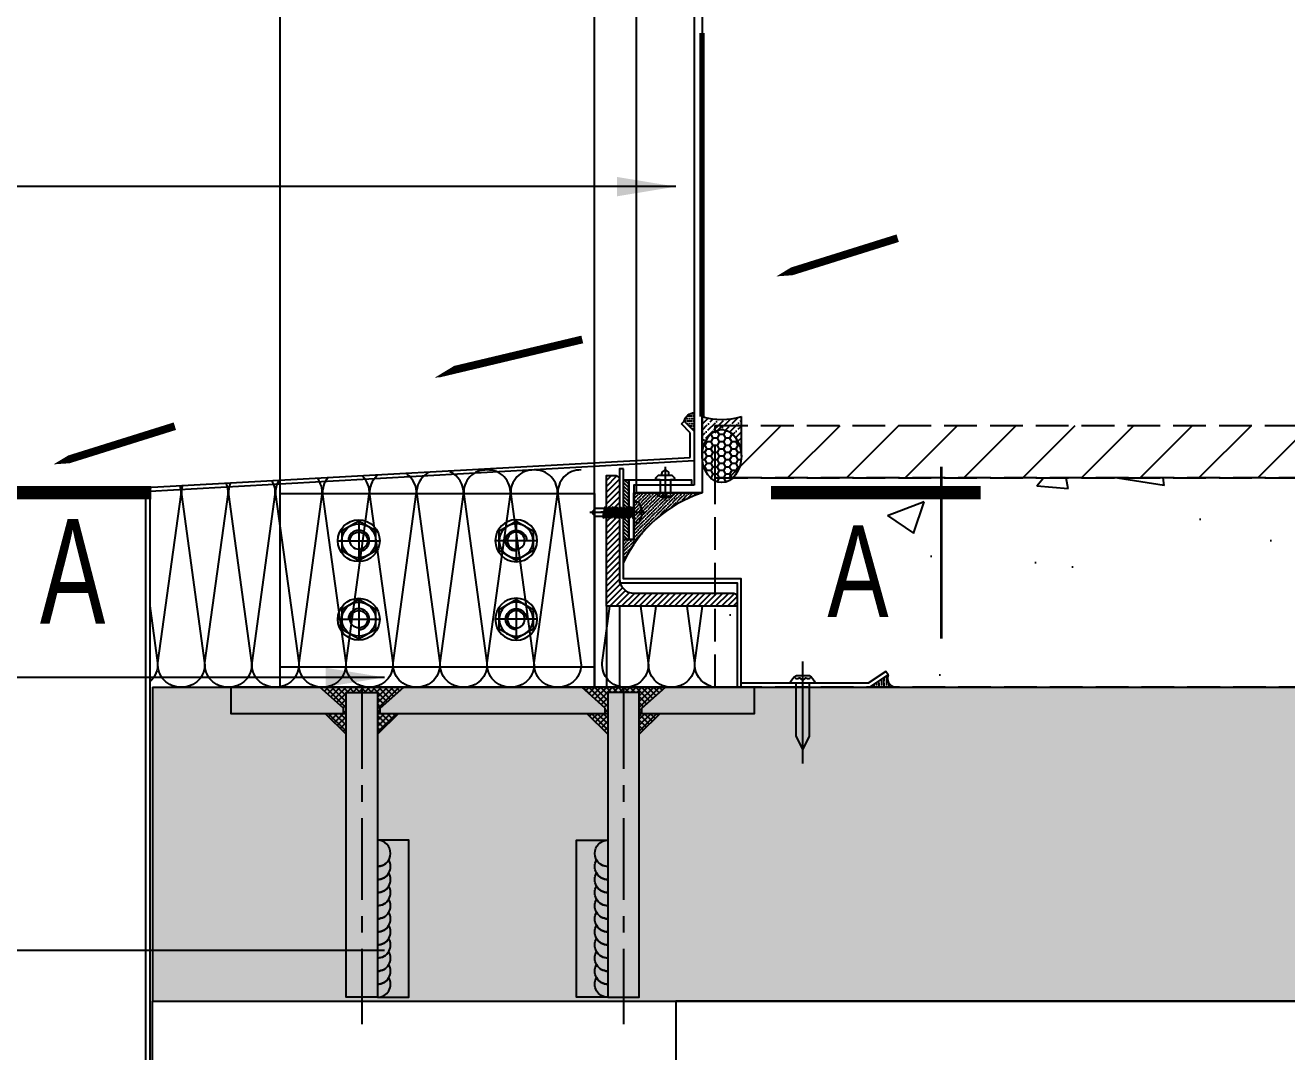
# Model space of a CAD drawing. Extents: x -8792 to 174344, y -43961 to 62816.
# Drawn here: x 126172.9 to 126654.8, y -6689.2 to -6296.9 of the extents above; entities that cross this region are included whole.
import ezdxf
from ezdxf.enums import TextEntityAlignment as Align
from ezdxf.xclip import XClip

# ---------------------------------------------------------------- set-up
doc = ezdxf.new("R2010")
doc.units = 0
doc.header["$LTSCALE"] = 50
doc.header["$XCLIPFRAME"] = 0
for name, pattern in [('( Hidden )', [0.375, 0.25, -0.125]), ('__DASH', [0.35, 0.25, -0.1]), ('CENTER', [2, 1.25, -0.25, 0.25, -0.25]), ('DASH', [0.35, 0.25, -0.1]), ('DASHED', [0.75, 0.5, -0.25]), ('DOT2', [0.125, 0, -0.125]), ('JIS_08_15', [17.25, 15, -0.75, 0.75, -0.75])]:
    doc.linetypes.add(name, pattern=pattern)
for name, color, linetype in [('#不锈钢', 25, 'Continuous'), ('#分隔线', 1, 'JIS_08_15'), ('#填充层', 8, 'Continuous'), ('#文字', 2, 'Continuous'), ('#标注', 1, 'Continuous'), ('#结构边线+内凹外凸边线', 5, 'Continuous'), ('#胶', 95, 'Continuous'), ('#配件', 11, 'Continuous'), ('#钢型材', 34, 'Continuous'), ('#钢材', 34, 'Continuous'), ('#铝型材', 3, 'Continuous'), ('#铝板', 2, 'Continuous'), ('#非幕墙范围构件', 8, 'DASH'), ('0-焊缝', 10, 'Continuous'), ('1 标注线 辅助线', 1, 'CENTER'), ('6 附件', 6, 'Continuous'), ('8 填充 焊缝', 8, 'Continuous'), ('A-BEAM-SECT-S', 10, 'Continuous'), ('A-FLOR-OTLN', 4, 'DOT2'), ('C-PLNT', 7, 'Continuous'), ('PUB_DIM', 3, 'Continuous'), ('STEEL', 34, 'Continuous'), ('吊顶', 7, 'Continuous'), ('螺钉', 233, 'Continuous')]:
    doc.layers.add(name, color=color, linetype=linetype)
doc.styles.add('#文字', font='jrs.shx', dxfattribs={"width": 0.7, "bigfont": 'jhz.shx'})
doc.styles.add('JHZX', font='jrs.shx', dxfattribs={"width": 0.6, "bigfont": 'jhz.shx'})
doc.dimstyles.new('JZBZ-15', dxfattribs={"dimscale": 15, "dimtxt": 3, "dimasz": 1.5, "dimexe": 1, "dimexo": 1, "dimgap": 0.5, "dimtad": 1, "dimdec": 0, "dimdsep": 46, "dimtxsty": 'JHZX', "dimblk1": 'ARCHTICK', "dimblk2": 'ARCHTICK', "dimsah": 1, "dimcen": 0, "dimclrd": 1, "dimclre": 1, "dimclrt": 2, "dimadec": 3, "dimazin": 2, "dimtfac": 1, "dimtdec": 0, "dimtix": 1, "dimtmove": 0, "dimatfit": 3, "dimfxl": 0, "dimtolj": 1, "dimlwd": -1, "dimlwe": -1, "dimarcsym": 0})

# ---------------------------------------------------------------- blocks, each defined once
blk = doc.blocks.new('A$Cbd8d7c8c')
at = {"layer": 'A-FLOR-OTLN', "color": 8}
blk.add_lwpolyline([(-22721.24937731028, -15689.86968211655), (-43719.41647269274, -33393.16188598087, 0.413755730742382), (-43991.60535459826, -36560.98194338084, 0.1896724665796431), (122158.1740942716, -126683.0426204044, 0.414786072981368), (124666.0152100509, -124719.4948140864), (133885.1673546026, -48361.88285301649, 0.379931253570586), (116453.2507597166, -23207.94787260017, 0.2364517045148016)], format="xyb", dxfattribs=at)
at = {"layer": '吊顶', "const_width": 3}
blk.add_lwpolyline([(36525.16269515478, -42886.23891143122, 0.056654023901928), (31389.80361110461, -41079.322920529), (30859.08537955373, -40957.77536884585, -0.1125361045485018), (21289.4537036519, -36343.71662567847, -0.0289167358602449), (3039.011338204145, -19971.01165417739, 0.4135317777718731), (-633.6185435920488, -19953.37917324936), (-31397.94016679469, -50352.84389940772, 0.4147813061863365), (-31416.3285705545, -54033.31448566628, 0.1704916733923174), (123964.2830003048, -129414.7104053417, 0.4125640170375961), (126841.1750901889, -127143.2247624403), (136317.5030562885, -48655.55449670245, 1.269194860891986), (87076.80076918215, -54393.31561949174)], format="xyb", dxfattribs=at)
blk = doc.blocks.new('A$C121c28fc')
at = {"layer": '#填充层'}
h = blk.add_hatch(dxfattribs=at)
h.set_pattern_fill('钢筋混凝土', color=256, scale=10, style=0)
h.set_pattern_definition([(45, (-90369.84049866162, 177752.9605936403), (-17.67766952966369, 17.67766952966369), []), (49.99999999999999, (-90369.84049866162, 177752.9605936403), (71.72601826007535, -6.275213498259511), [7.5, -82.5]), (355, (-90369.84049866162, 177752.9605936403), (-13.8751333613, 75.21921337000119), [6, -66]), (100.4514, (-90363.86333066167, 177752.4376596403), (57.85093817140216, 68.94395420609536), [6.374019000000001, -70.1142112]), (46.18420000000002, (-90369.84049866162, 177772.9605936403), (106.7241048625644, -16.55190143290181), [11.24999999999998, -123.7499999999999]), (96.6356, (-90360.94682416157, 177771.5812629403), (93.46627055487033, 97.41178709004417), [9.561028799999999, -105.1713]), (351.1842, (-90369.84049866162, 177772.9605936403), (93.46619451336272, 97.41186009253246), [9, -99]), (21, (-90359.84049866162, 177767.9605936403), (59.69070521184616, -40.26188906653388), [7.5, -82.5]), (326.0000000000001, (-90359.84049866162, 177767.9605936403), (24.33153319215817, 72.5150045046853), [6, -66]), (71.4514, (-90354.86627536162, 177764.6054330403), (84.02226285814899, 32.25304967099524), [6.374019000000001, -70.1142112]), (37.50000000000001, (-90369.84049866162, 177752.9605936403), (1.215985531729067, 33.28938538313115), [0, -65.19999999999999, 0, -67, 0, -66.25]), (7.499999999999999, (-90369.84049866162, 177752.9605936403), (26.30695374421486, 39.44117118823603), [0, -38.2, 0, -63.7, 0, -25.25]), (327.5, (-90392.14049866167, 177752.9605936403), (53.3822436172409, -2.255487173437976), [0, -25, 0, -78, 0, -103.5]), (317.5, (-90402.14049866167, 177752.9605936403), (58.31861693423862, 10.01049823323177), [0, -32.5, 0, -51.8, 0, -73.5])])
h.paths.add_polyline_path([(2900.06356008735, 1379.999999999533), (2900.06356008735, 1499.999999999534), (-100, 1499.999999999534), (-100, 1379.999999999534)])
at = {"layer": '#非幕墙范围构件', "ltscale": 10}
h = blk.add_hatch(dxfattribs=at)
h.set_pattern_fill('ANSI31', color=8, scale=10)
h.set_pattern_definition([(45, (-100.0000000149012, 1579.989798940253), (-11.22532015133644, 11.22532015133644), [])])
h.paths.add_polyline_path([(2900.06356008735, 1579.989798940253), (2900.06356008735, 1599.999131516553), (114.9999999996508, 1599.999131516553), (114.9999999996508, 1579.989798940253)])
h = blk.add_hatch(dxfattribs=at)
h.set_pattern_fill('混凝土', color=8, scale=20)
h.set_pattern_definition([(49.99999999999999, (-100.000000017928, 1499.999999999534), (143.4520365201507, -12.55042699651902), [15, -165]), (355, (-100.000000017928, 1499.999999999534), (-27.7502667226, 150.4384267400024), [12, -132]), (100.4514, (-88.04566401790362, 1498.954131999548), (115.7018763428043, 137.8879084121907), [12.748038, -140.2284224]), (46.18420000000002, (-100.000000017928, 1539.999999999534), (213.4482097251289, -33.10380286580362), [22.49999999999997, -247.4999999999998]), (96.6356, (-82.21265101782046, 1537.241338599531), (186.9325411097407, 194.8235741800883), [19.1220576, -210.3426]), (351.1842, (-100.000000017928, 1539.999999999534), (186.9323890267254, 194.8237201850649), [18, -198]), (21, (-80.00000001792796, 1529.999999999534), (119.3814104236923, -80.52377813306776), [15, -165]), (326.0000000000001, (-80.00000001792796, 1529.999999999534), (48.66306638431634, 145.0300090093706), [12, -132]), (71.4514, (-70.05155341792852, 1523.289678799541), (168.044525716298, 64.50609934199048), [12.748038, -140.2284224]), (37.50000000000001, (-100.000000017928, 1499.999999999534), (2.431971063458134, 66.5787707662623), [0, -130.4, 0, -134, 0, -132.5]), (7.499999999999999, (-100.000000017928, 1499.999999999534), (52.61390748842972, 78.88234237647205), [0, -76.39999999999999, 0, -127.4, 0, -50.5]), (327.5, (-144.6000000179047, 1499.999999999534), (106.7644872344818, -4.510974346875951), [0, -50, 0, -156, 0, -207]), (317.5, (-164.6000000179047, 1499.999999999534), (116.6372338684772, 20.02099646646354), [0, -65, 0, -103.6, 0, -147])])
h.paths.add_polyline_path([(2900.063560087365, 1499.999999999563), (2900.063560087365, 1579.989798940282), (114.9999999996508, 1579.989798940253), (114.9999999996508, 1499.999999999534)])
at = {"layer": '#结构边线+内凹外凸边线'}
for p, q in [((-100, 1499.999999999534), (2900.06356008735, 1499.999999999534)), ((-100, 1499.999999999534), (-100, 1379.999999999534)), ((-100, 1379.999999999534), (2900.06356008735, 1379.999999999534))]:
    blk.add_line(p, q, dxfattribs=at)
at = {"layer": '#铝型材', "color": 8, "linetype": '( Hidden )', "ltscale": 50}
blk.add_lwpolyline([(-8, 1349.999999999534), (-100, 1349.999999999534), (-100, 1379.999999999534), (100, 1379.999999999534), (100, 1349.999999999534), (8, 1349.999999999534), (8.05614904325921, 909.9261109295221), (100.0561490432592, 909.9261109295221), (100.0561490432592, 879.9261109295221), (-99.94385095674079, 879.9261109295221), (-99.94385095674079, 909.9261109295221), (-7.943850956740789, 909.9261109295221)], close=True, dxfattribs=at)
at = {"layer": '#非幕墙范围构件', "color": 8}
for points in [[(2900.06356008735, 1579.989798940253), (114.9999999996508, 1579.989798940253), (114.9999999996508, 1599.999131516553), (2900.06356008735, 1599.999131516553)], [(2900.06356008735, 1499.999999999549), (114.9999999996508, 1499.999999999505), (114.9999999996508, 1579.989798940223), (2900.06356008735, 1579.989798940267)]]:
    blk.add_lwpolyline(points, dxfattribs=at)
at = {"layer": 'A-BEAM-SECT-S'}
blk.add_line((100, 1380.11116577778), (2900.06356008735, 1380.057265926705), dxfattribs=at)
blk = doc.blocks.new('A$C786C1F8B')
at = {"color": 3, "linetype": 'Continuous'}
for p, q in [((3.600050315348199, 19.96601854217806), (3.600050315348199, 19.57833790885707)), ((3.600050315348199, 19.57833790885707), (4.400050315336557, 19.57833790885707)), ((4.400050315336557, 19.96601854217806), (4.400050315336557, 19.57833790885707)), ((5.031534237787127e-05, 18.60181329183615), (5.031534237787127e-05, 16.87833790885634)), ((5.031534237787127e-05, 16.87833790885634), (2.250050315342378, 16.87833790885634)), ((1.890050315356348, 15.7748790700789), (2.450050315354019, 16.09819522082398)), ((1.890050315356348, 15.7748790700789), (2.450050315354019, 15.45156291933381)), ((1.890050315356348, 14.37487907007744), (2.450050315354019, 14.69819522082616)), ((2.250050315342378, 16.87833790885634), (6.31005031534005, 16.87833790885634)), ((2.450050315354019, 16.67833790885561), (2.450050315354019, 16.09819522082398)), ((2.450050315354019, 15.45156291933381), (2.450050315354019, 14.69819522082616)), ((5.550050315330736, 16.25848059688724), (6.110050315357512, 16.58179674763596)), ((5.550050315330736, 16.25848059688724), (5.550050315330736, 15.50511289837959)), ((5.550050315330736, 15.50511289837959), (6.110050315357512, 15.18179674763451)), ((5.550050315330736, 14.85848059688942), (6.110050315357512, 15.18179674763451)), ((5.550050315330736, 14.85848059688942), (5.550050315330736, 14.10511289838178)), ((6.110050315357512, 16.67833790885561), (6.110050315357512, 16.58179674763596)), ((6.31005031534005, 16.87833790885634), (8.000050315342378, 16.87833790885634)), ((8.000050315342378, 18.60181329183615), (8.000050315342378, 16.87833790885634)), ((1.890050315356348, 14.37487907007744), (2.450050315354019, 14.05156291933235)), ((1.890050315356348, 12.97487907007962), (2.450050315354019, 13.29819522082471)), ((1.890050315356348, 12.97487907007962), (2.450050315354019, 12.6515629193309)), ((1.890050315356348, 11.57487907007817), (2.450050315354019, 11.89819522082325)), ((1.890050315356348, 11.57487907007817), (2.450050315354019, 11.25156291933308)), ((1.890050315356348, 10.17487907008035), (2.450050315354019, 10.49819522082544)), ((1.890050315356348, 10.17487907008035), (2.450050315354019, 9.851562919331627)), ((2.450050315354019, 14.05156291933235), (2.450050315354019, 13.29819522082471)), ((2.450050315354019, 12.6515629193309), (2.450050315354019, 11.89819522082325)), ((2.450050315354019, 11.25156291933308), (2.450050315354019, 10.49819522082544)), ((2.450050315354019, 9.851562919331627), (2.450050315354019, 9.098195220823982)), ((5.550050315330736, 14.10511289838178), (6.110050315357512, 13.78179674763305)), ((5.550050315330736, 13.45848059688797), (6.110050315357512, 13.78179674763305)), ((5.550050315330736, 13.45848059688797), (5.550050315330736, 12.70511289838032)), ((5.550050315330736, 12.70511289838032), (6.110050315357512, 12.38179674763524)), ((5.550050315330736, 12.05848059688651), (6.110050315357512, 12.38179674763524)), ((5.550050315330736, 12.05848059688651), (5.550050315330736, 11.30511289837887)), ((5.550050315330736, 11.30511289837887), (6.110050315357512, 10.98179674763378)), ((5.550050315330736, 10.65848059688869), (6.110050315357512, 10.98179674763378)), ((5.550050315330736, 10.65848059688869), (5.550050315330736, 9.905112898381049)), ((5.550050315330736, 10.65848059688869), (5.550050315330736, 9.905112898381049)), ((5.550050315330736, 9.905112898381049), (6.110050315357512, 9.581796747635963)), ((1.890050315356348, 8.774879070078896), (2.450050315354019, 9.098195220823982)), ((1.890050315356348, 8.774879070078896), (2.450050315354019, 8.45156291933381)), ((1.890050315356348, 7.374879070077441), (2.450050315354019, 7.698195220826165)), ((1.890050315356348, 7.374879070077441), (2.450050315354019, 7.051562919332355)), ((1.890050315356348, 5.974879070079623), (2.450050315354019, 6.298195220824709)), ((1.890050315356348, 5.974879070079623), (2.450050315354019, 5.651562919334538)), ((2.450050315354019, 8.45156291933381), (2.450050315354019, 7.698195220826165)), ((2.450050315354019, 7.051562919332355), (2.450050315354019, 6.298195220824709)), ((2.450050315354019, 5.651562919334538), (2.450050315383123, 2.128337908856338)), ((3.7356233781029, 5.405611094254709), (4.30005031535984, 0.8783379088563379)), ((5.550050315330736, 9.258480596887239), (6.110050315357512, 9.581796747635963)), ((5.550050315330736, 9.258480596887239), (5.550050315330736, 8.505112898379593)), ((5.550050315330736, 8.505112898379593), (6.110050315357512, 8.181796747634507)), ((5.550050315330736, 7.858480596889422), (6.110050315357512, 8.181796747634507)), ((5.550050315330736, 7.858480596889422), (5.550050315330736, 7.105112898381776)), ((5.550050315330736, 7.105112898381776), (6.110050315357512, 6.78179674763669)), ((5.550050315330736, 6.458480596887966), (6.110050315357512, 6.78179674763669)), ((5.550050315330736, 6.458480596887966), (5.550050315330736, 5.705112898380321)), ((5.550050315330736, 5.705112898380321), (6.110050315357512, 5.381796747635235)), ((5.550050315330736, 5.058480596890149), (6.110050315357512, 5.381796747635235)), ((5.550050315330736, 5.058480596890149), (5.55005031535984, 2.128337908856338)), ((3.700050315383123, 0.8783379088563379), (2.450050315383123, 2.128337908856338)), ((4.000050315371482, 0.8783379088563379), (3.700050315383123, 0.8783379088563379)), ((4.000050315371482, 0.8783379088563379), (4.30005031535984, 0.8783379088563379)), ((4.30005031535984, 0.8783379088563379), (5.55005031535984, 2.128337908856338))]:
    blk.add_line(p, q, dxfattribs=at)
at = {"color": 1, "linetype": 'CENTER', "ltscale": 2.357947691000002}
blk.add_line((4.000050315342378, 20.93265693001376), (4.000050315371482, 0), dxfattribs=at)
at = {"color": 6, "linetype": 'Continuous'}
for p, q in [((1.890050315356348, 15.7748790700789), (6.110050315357512, 15.18179674763451)), ((2.310099309572252, 16.87833790885634), (5.550050315330736, 16.25848059688724)), ((2.450050315354019, 16.09819522082398), (5.550050315330736, 15.50511289837959)), ((2.450050315354019, 15.45156291933381), (5.550050315330736, 14.85848059688942)), ((2.450050315354019, 14.69819522082616), (5.550050315330736, 14.10511289838178)), ((4.000050315342378, 16.87833790885634), (6.110050315357512, 16.58179674763596)), ((1.890050315356348, 14.37487907007744), (6.110050315357512, 13.78179674763305)), ((1.890050315356348, 12.97487907007962), (6.110050315357512, 12.38179674763524)), ((1.890050315356348, 11.57487907007817), (6.110050315357512, 10.98179674763378)), ((1.890050315356348, 10.17487907008035), (6.110050315357512, 9.581796747635963)), ((2.450050315354019, 14.05156291933235), (5.550050315330736, 13.45848059688797)), ((2.450050315354019, 13.29819522082471), (5.550050315330736, 12.70511289838032)), ((2.450050315354019, 12.6515629193309), (5.550050315330736, 12.05848059688651)), ((2.450050315354019, 11.89819522082325), (5.550050315330736, 11.30511289837887)), ((2.450050315354019, 11.25156291933308), (5.550050315330736, 10.65848059688869)), ((2.450050315354019, 10.49819522082544), (5.550050315330736, 9.905112898381049)), ((2.450050315354019, 9.851562919331627), (5.550050315330736, 9.258480596887239)), ((1.890050315356348, 8.774879070078896), (6.110050315357512, 8.181796747634507)), ((1.890050315356348, 7.374879070077441), (6.110050315357512, 6.78179674763669)), ((1.890050315356348, 5.974879070079623), (3.676066081156023, 5.723870923560753)), ((2.450050315354019, 9.098195220823982), (5.550050315330736, 8.505112898379593)), ((2.450050315354019, 8.45156291933381), (5.550050315330736, 7.858480596889422)), ((2.450050315354019, 7.698195220826165), (5.550050315330736, 7.105112898381776)), ((2.450050315354019, 7.051562919332355), (5.550050315330736, 6.458480596887966)), ((2.450050315354019, 6.298195220824709), (4.000050315342378, 6.001654059604334)), ((2.450050315354019, 5.651562919334538), (3.7356233781029, 5.405611094254709)), ((4.215267155523179, 5.960479445602687), (5.550050315330736, 5.705112898380321)), ((4.24100719919079, 5.308922639313096), (5.550050315330736, 5.058480596890149)), ((4.416406301956158, 5.619822890963405), (6.110050315357512, 5.381796747635235))]:
    blk.add_line(p, q, dxfattribs=at)
at = {"color": 3, "linetype": 'Continuous'}
for centre, radius, start, end in [((4.000050315342378, 13.47833790885488), 6.5, 93.52812334123192, 127.9798724443311), ((4.000050315342378, 13.47833790885488), 6.5, 52.02012755566894, 86.47187665876807), ((2.250050315342378, 16.67833790885561), 0.2, 0, 90), ((6.31005031534005, 16.67833790885561), 0.2, 90, 180), ((4.039970957644982, 5.62726745161126), 0.3765089506585422, 302.2726027206222, 216.0658530138808), ((1.447966982028447, -1.348745424478693), 3.618601872809016, 37.98492290312215, 73.92320238414577)]:
    blk.add_arc(centre, radius, start, end, dxfattribs=at)
blk = doc.blocks.new('*U287')
at = {"layer": '#分隔线', "ltscale": 0.3}
blk.add_line((9.913205573593586, 0), (-2.882767404109472, 0), dxfattribs=at)
at = {"layer": '#配件', "linetype": 'ByBlock'}
for p, q in [((0, 3.821908176332613), (0, -3.821908176274405)), ((4.999999012852641, 2), (0, 2)), ((4.999999012852641, 2), (4.999999012852641, 3.004293309466448)), ((4.999999012852641, -2), (0, -2)), ((4.999999012852641, -3.004293309437344), (4.999999012852641, -2))]:
    blk.add_line(p, q, dxfattribs=at)
blk.add_lwpolyline([(4.999999012852641, 3.004293309466448), (5.579319339882204, 3.667660129780415), (6.832986630903179, 2.562048547551967), (6.832986630903179, 0), (6.832986630903179, -2.562048547522863), (5.579319339882204, -3.667660129751312), (4.999999012852641, -3.004293309437344)], dxfattribs=at)
for centre, radius, start, end in [((3.465036162175238, 2.91038304567337e-11), 5.158823287655178, 132.196227198181, 227.8037728018191), ((-3.643940506677609, -1.455191522836685e-11), 2.440931445751696, 329.432913049533, 30.56708695069135), ((7.216628063466487, 2.91038304567337e-11), 1.402975053410337, 254.1304234193362, 105.8695765806638)]:
    blk.add_arc(centre, radius, start, end, dxfattribs=at)
blk = doc.blocks.new('*U103')
at = {"layer": '#分隔线'}
blk.add_line((30.66860007832906, 0), (-8.38278161433982, 0), dxfattribs=at)
at = {"layer": '#配件'}
blk.add_line((0, -2.5), (0, 2.5), dxfattribs=at)
blk.add_lwpolyline([(20.18475842155772, 2.5), (0, 2.5), (0, 4.799473508202937, 0.1987875708549928), (-2.982007231388707, 2.404620629298734), (-2.982007231388707, -2.404620629298734, 0.1987875708549928), (0, -4.799473508202937), (0, -2.5), (20.18475842155772, -2.5), (25.18475842155772, 0)], format="xyb", close=True, dxfattribs=at)
blk.add_lwpolyline([(-2.405478117696475, 3.241080682535539), (-1.989523576659849, 2.697537445696071, -0.3041411960105829), (-1.919753829861293, 1.586166758497711), (-1.974378411046928, 1.492467178977677, 0.4444518221764115), (-1.748892736941343, 0.7852682584780268), (-1.150748449959792, 0.1354494374390924, -0.3901742988439682), (-1.150748449959792, -0.1354494440020062), (-1.748892736941343, -0.7852682584634749, 0.4444518221764115), (-1.974378411046928, -1.492467178977677), (-1.919753829861293, -1.586166758497711, -0.3041411960105829), (-1.989523576659849, -2.697537445681519), (-2.405478117696475, -3.241080682535539)], format="xyb", dxfattribs=at)
blk = doc.blocks.new('truytiyuiyuo')
at = {"layer": '#胶'}
h = blk.add_hatch(dxfattribs=at)
h.set_pattern_fill('ANSI36', color=256, style=0)
h.set_pattern_definition([(45, (0, 0), (0.8418990113502336, 3.086963041617522), [3.96875, -0.79375, 0, -0.79375])])
edge = h.paths.add_edge_path()
edge.add_arc((11556.70584332831, 2369.092342191839), 25.94925472622341, 73.20036838979586, 90.00000000000803)
edge.add_line((11556.7058433283, 2395.041596918061), (11556.7058433283, 2398.934117910302))
edge.add_line((11556.7058433283, 2398.934117910302), (11556.88990254223, 2398.93716858482))
edge.add_line((11556.88990254222, 2398.937168584821), (11557.07385088576, 2398.946318770766))
edge.add_line((11557.07385088576, 2398.946318770766), (11557.2575775553, 2398.961562956407))
edge.add_line((11557.2575775553, 2398.961562956407), (11557.44097188077, 2398.982891959217))
edge.add_line((11557.44097188077, 2398.982891959216), (11557.6239233923, 2399.010292931401))
edge.add_line((11557.6239233923, 2399.010292931402), (11557.80632188672, 2399.04374936764))
edge.add_line((11557.80632188672, 2399.04374936764), (11557.98805749401, 2399.083241115026))
edge.add_line((11557.988057494, 2399.083241115026), (11558.16902074342, 2399.128744385208))
edge.add_line((11558.16902074342, 2399.128744385208), (11558.34910262948, 2399.180231768717))
edge.add_line((11558.34910262948, 2399.180231768717), (11558.52819467758, 2399.237672251479))
edge.add_line((11558.52819467758, 2399.237672251479), (11558.70618900936, 2399.301031233495))
edge.add_line((11558.70618900936, 2399.301031233495), (11558.88297840771, 2399.370270549682))
edge.add_line((11558.88297840771, 2399.370270549683), (11559.05845638129, 2399.445348492867))
edge.add_line((11559.05845638129, 2399.445348492867), (11559.23251722874, 2399.526219838903))
edge.add_line((11559.23251722874, 2399.526219838903), (11559.40505610231, 2399.612835873916))
edge.add_line((11559.40505610231, 2399.612835873916), (11559.57596907104, 2399.705144423644))
edge.add_line((11559.57596907104, 2399.705144423644), (11559.74515318334, 2399.80308988487))
edge.add_line((11559.74515318334, 2399.80308988487), (11559.91250652903, 2399.906613258909))
edge.add_line((11559.91250652903, 2399.906613258909), (11560.07792830071, 2400.015652187152))
edge.add_line((11560.07792830071, 2400.015652187152), (11560.2413188545, 2400.130140988626))
edge.add_line((11560.24131885449, 2400.130140988626), (11560.40257977002, 2400.250010699559))
edge.add_line((11560.40257977002, 2400.250010699559), (11560.56161390975, 2400.375189114917))
edge.add_line((11560.56161390975, 2400.375189114917), (11560.71832547745, 2400.505600831906))
edge.add_line((11560.71832547745, 2400.505600831906), (11560.87262007595, 2400.641167295382))
edge.add_line((11560.87262007595, 2400.641167295382), (11561.02440476393, 2400.781806845177))
edge.add_line((11561.02440476393, 2400.781806845178), (11561.17358811199, 2400.927434765286))
edge.add_line((11561.17358811199, 2400.927434765286), (11561.32008025766, 2401.077963334895))
edge.add_line((11561.32008025765, 2401.077963334895), (11561.46379295953, 2401.233301881221))
edge.add_line((11561.46379295953, 2401.233301881221), (11561.60463965045, 2401.393356834134))
edge.add_line((11561.60463965045, 2401.393356834134), (11561.74253548965, 2401.558031782513))
edge.add_line((11561.74253548965, 2401.558031782513), (11561.87739741383, 2401.727227532329))
edge.add_line((11561.87739741383, 2401.727227532329), (11562.0091441872, 2401.900842166388))
edge.add_line((11562.0091441872, 2401.900842166388), (11562.13769645044, 2402.078771105727))
edge.add_line((11562.13769645043, 2402.078771105726), (11562.26297676846, 2402.260907172604))
edge.add_line((11562.26297676846, 2402.260907172605), (11562.3849096771, 2402.447140655065))
edge.add_line((11562.3849096771, 2402.447140655065), (11562.50342172852, 2402.637359373023))
edge.add_line((11562.50342172852, 2402.637359373023), (11562.6184415355, 2402.831448745836))
edge.add_line((11562.6184415355, 2402.831448745836), (11562.7298998144, 2403.029291861321))
edge.add_line((11562.7298998144, 2403.029291861321), (11562.83772942693, 2403.230769546185))
edge.add_line((11562.83772942694, 2403.230769546185), (11562.94186542057, 2403.435760437804))
edge.add_line((11562.94186542057, 2403.435760437804), (11563.04224506767, 2403.64414105733))
edge.add_line((11563.04224506767, 2403.64414105733), (11563.1388079033, 2403.85578588407))
edge.add_line((11563.1388079033, 2403.85578588407), (11563.23149576161, 2404.070567431093))
edge.add_line((11563.23149576161, 2404.070567431093), (11563.32025281091, 2404.288356322028))
edge.add_line((11563.32025281091, 2404.288356322028), (11563.40502558726, 2404.509021368989))
edge.add_line((11563.40502558726, 2404.509021368988), (11563.48576302673, 2404.732429651603))
edge.add_line((11563.48576302673, 2404.732429651604), (11563.56241649608, 2404.958446597077))
edge.add_line((11563.56241649608, 2404.958446597076), (11563.63493982213, 2405.186936061251))
edge.add_line((11563.63493982213, 2405.186936061251), (11563.70328931956, 2405.417760410617))
edge.add_line((11563.70328931956, 2405.417760410617), (11563.76742381717, 2405.650780605219))
edge.add_line((11563.76742381717, 2405.650780605219), (11563.82730468274, 2405.885856282403))
edge.add_line((11563.82730468274, 2405.885856282403), (11563.88289584629, 2406.122845841373))
edge.add_line((11563.88289584629, 2406.122845841373), (11563.93416382176, 2406.361606528479))
edge.add_line((11563.93416382176, 2406.361606528479), (11563.98107772726, 2406.601994523211))
edge.add_line((11563.98107772726, 2406.601994523211), (11564.02360930359, 2406.84386502483))
edge.add_line((11564.02360930359, 2406.84386502483), (11564.06173293132, 2407.08707233959))
edge.add_line((11564.06173293132, 2407.08707233959), (11564.09542564621, 2407.331469968499))
edge.add_line((11564.09542564622, 2407.331469968499), (11564.12466715303, 2407.576910695563))
edge.add_line((11564.12466715303, 2407.576910695563), (11564.14943983779, 2407.823246676467))
edge.add_line((11564.14943983779, 2407.823246676467), (11564.16972877834, 2408.070329527625))
edge.add_line((11564.16972877834, 2408.070329527625), (11564.18552175339, 2408.318010415569))
edge.add_line((11564.18552175339, 2408.318010415569), (11564.19680924984, 2408.566140146592))
edge.add_line((11564.19680924984, 2408.566140146592), (11564.20358446852, 2408.814569256623))
edge.add_line((11564.20358446852, 2408.814569256623), (11564.2058433283, 2409.063148101255))
edge.add_line((11564.2058433283, 2409.063148101254), (11564.2058433283, 2393.934117910303))
edge = h.paths.add_edge_path()
edge.add_arc((11556.70584332831, 2369.092342191838), 25.9492547262234, 90.00000000000803, 106.799631610208)
edge.add_line((11549.20584332831, 2393.934117910302), (11549.20584332831, 2409.063148101288))
edge.add_line((11549.20584332831, 2409.063148101289), (11549.20810218809, 2408.814569256623))
edge.add_line((11549.20810218809, 2408.814569256622), (11549.21487740677, 2408.566140146592))
edge.add_line((11549.21487740677, 2408.566140146592), (11549.22616490322, 2408.318010415569))
edge.add_line((11549.22616490322, 2408.31801041557), (11549.24195787827, 2408.070329527626))
edge.add_line((11549.24195787826, 2408.070329527625), (11549.26224681882, 2407.823246676467))
edge.add_line((11549.26224681882, 2407.823246676467), (11549.28701950357, 2407.576910695563))
edge.add_line((11549.28701950357, 2407.576910695563), (11549.31626101039, 2407.331469968499))
edge.add_line((11549.31626101039, 2407.331469968499), (11549.34995372529, 2407.087072339591))
edge.add_line((11549.34995372528, 2407.087072339591), (11549.38807735302, 2406.84386502483))
edge.add_line((11549.38807735302, 2406.84386502483), (11549.43060892935, 2406.601994523211))
edge.add_line((11549.43060892935, 2406.601994523211), (11549.47752283484, 2406.361606528479))
edge.add_line((11549.47752283484, 2406.361606528479), (11549.52879081032, 2406.122845841373))
edge.add_line((11549.52879081032, 2406.122845841373), (11549.58438197386, 2405.885856282404))
edge.add_line((11549.58438197386, 2405.885856282403), (11549.64426283944, 2405.650780605219))
edge.add_line((11549.64426283944, 2405.650780605219), (11549.70839733705, 2405.417760410617))
edge.add_line((11549.70839733705, 2405.417760410617), (11549.77674683448, 2405.186936061251))
edge.add_line((11549.77674683448, 2405.186936061251), (11549.84927016053, 2404.958446597076))
edge.add_line((11549.84927016053, 2404.958446597076), (11549.92592362988, 2404.732429651603))
edge.add_line((11549.92592362988, 2404.732429651604), (11550.00666106934, 2404.509021368989))
edge.add_line((11550.00666106934, 2404.509021368988), (11550.0914338457, 2404.288356322027))
edge.add_line((11550.0914338457, 2404.288356322028), (11550.18019089499, 2404.070567431093))
edge.add_line((11550.18019089499, 2404.070567431093), (11550.27287875331, 2403.85578588407))
edge.add_line((11550.27287875331, 2403.85578588407), (11550.36944158893, 2403.64414105733))
edge.add_line((11550.36944158893, 2403.64414105733), (11550.46982123604, 2403.435760437804))
edge.add_line((11550.46982123604, 2403.435760437804), (11550.57395722967, 2403.230769546185))
edge.add_line((11550.57395722967, 2403.230769546186), (11550.6817868422, 2403.029291861321))
edge.add_line((11550.6817868422, 2403.029291861321), (11550.79324512111, 2402.831448745836))
edge.add_line((11550.79324512111, 2402.831448745836), (11550.90826492809, 2402.637359373024))
edge.add_line((11550.90826492809, 2402.637359373023), (11551.02677697951, 2402.447140655065))
edge.add_line((11551.02677697951, 2402.447140655065), (11551.14870988815, 2402.260907172604))
edge.add_line((11551.14870988815, 2402.260907172605), (11551.27399020617, 2402.078771105727))
edge.add_line((11551.27399020617, 2402.078771105726), (11551.40254246941, 2401.900842166388))
edge.add_line((11551.40254246941, 2401.900842166388), (11551.53428924278, 2401.72722753233))
edge.add_line((11551.53428924278, 2401.727227532329), (11551.66915116695, 2401.558031782513))
edge.add_line((11551.66915116695, 2401.558031782513), (11551.80704700615, 2401.393356834133))
edge.add_line((11551.80704700616, 2401.393356834134), (11551.94789369708, 2401.233301881221))
edge.add_line((11551.94789369708, 2401.233301881221), (11552.09160639895, 2401.077963334895))
edge.add_line((11552.09160639895, 2401.077963334895), (11552.23809854461, 2400.927434765286))
edge.add_line((11552.23809854461, 2400.927434765286), (11552.38728189267, 2400.781806845177))
edge.add_line((11552.38728189267, 2400.781806845178), (11552.53906658066, 2400.641167295382))
edge.add_line((11552.53906658066, 2400.641167295382), (11552.69336117915, 2400.505600831906))
edge.add_line((11552.69336117915, 2400.505600831906), (11552.85007274686, 2400.375189114917))
edge.add_line((11552.85007274686, 2400.375189114917), (11553.00910688658, 2400.250010699559))
edge.add_line((11553.00910688658, 2400.250010699559), (11553.17036780211, 2400.130140988627))
edge.add_line((11553.17036780211, 2400.130140988627), (11553.3337583559, 2400.015652187152))
edge.add_line((11553.3337583559, 2400.015652187152), (11553.49918012758, 2399.906613258909))
edge.add_line((11553.49918012758, 2399.906613258909), (11553.66653347327, 2399.803089884869))
edge.add_line((11553.66653347327, 2399.803089884869), (11553.83571758557, 2399.705144423644))
edge.add_line((11553.83571758557, 2399.705144423644), (11554.00663055429, 2399.612835873916))
edge.add_line((11554.00663055429, 2399.612835873916), (11554.17916942787, 2399.526219838903))
edge.add_line((11554.17916942787, 2399.526219838903), (11554.35323027531, 2399.445348492867))
edge.add_line((11554.35323027531, 2399.445348492867), (11554.5287082489, 2399.370270549682))
edge.add_line((11554.5287082489, 2399.370270549682), (11554.70549764724, 2399.301031233495))
edge.add_line((11554.70549764724, 2399.301031233495), (11554.88349197903, 2399.237672251479))
edge.add_line((11554.88349197903, 2399.237672251479), (11555.06258402713, 2399.180231768717))
edge.add_line((11555.06258402713, 2399.180231768717), (11555.24266591318, 2399.128744385207))
edge.add_line((11555.24266591319, 2399.128744385208), (11555.4236291626, 2399.083241115026))
edge.add_line((11555.4236291626, 2399.083241115026), (11555.60536476989, 2399.04374936764))
edge.add_line((11555.60536476989, 2399.043749367639), (11555.78776326431, 2399.010292931401))
edge.add_line((11555.78776326431, 2399.010292931402), (11555.97071477583, 2398.982891959217))
edge.add_line((11555.97071477583, 2398.982891959217), (11556.15410910131, 2398.961562956407))
edge.add_line((11556.15410910131, 2398.961562956407), (11556.33783577085, 2398.946318770766))
edge.add_line((11556.33783577085, 2398.946318770765), (11556.52178411438, 2398.93716858482))
edge.add_line((11556.52178411438, 2398.937168584821), (11556.7058433283, 2398.934117910302))
edge.add_line((11556.7058433283, 2398.934117910301), (11556.7058433283, 2395.041596918061))
at = {"layer": '#配件'}
h = blk.add_hatch(dxfattribs=at)
h.set_pattern_fill('HONEY', color=256, style=0)
h.set_pattern_definition([(0, (0, 0), (2.38125, 1.374815), [1.5875, -3.175]), (120, (0, 0), (-2.381249715503903, 1.374815492761695), [1.5875, -3.174999999999999]), (59.99999999999999, (0, 0), (2.844960973469313e-07, 2.749630492761694), [-3.175, 1.5875])])
edge = h.paths.add_edge_path()
edge.add_ellipse((11556.7058433283, 2409.063148101254), major_axis=(0, -10.12903019095288), ratio=0.7404460109807313, start_angle=0, end_angle=360)
at = {"layer": '#胶'}
for p, q in [((11549.20584332831, 2409.063148101254), (11549.20584332831, 2393.934117910302)), ((11564.2058433283, 2409.063148101254), (11564.20584332829, 2393.934117910306))]:
    blk.add_line(p, q, dxfattribs=at)
blk.add_arc((11556.70584332831, 2369.092342191838), 25.94925472622358, 73.20036838975699, 106.799631610243, dxfattribs=at)
at = {"layer": '#配件'}
blk.add_ellipse((11556.7058433283, 2409.063148101254), major_axis=(0, -10.12903019095288), ratio=0.7404460109807313, dxfattribs=at)
blk = doc.blocks.new('M8-6')
at = {"layer": '#分隔线', "ltscale": 0.3}
for p, q in [((0, 8), (0, -8)), ((-8, 0), (8, 0))]:
    blk.add_line(p, q, dxfattribs=at)
at = {"layer": '#配件', "linetype": 'ByBlock'}
blk.add_lwpolyline([(-6.469815450691385, -3.752776749734039), (0.03018454930861481, -7.505553499468078), (6.530184549308615, -3.752776749734039), (6.530184549308615, 3.752776749730401), (0.03018454930861481, 7.505553499460802), (-6.469815450691385, 3.752776749730401)], close=True, dxfattribs=at)
for centre, radius in [((0, 0), 8), ((0.03018454930861481, -3.637978807091713e-12), 6.5), ((0.03018454930861481, -3.637978807091713e-12), 3.323417653296062)]:
    blk.add_circle(centre, radius, dxfattribs=at)
blk.add_arc((0.03018454930861481, -3.637978807091713e-12), 4.0000000000027, 270, 180, dxfattribs=at)
blk = doc.blocks.new('*U101')
at = {"layer": '8 填充 焊缝'}
h = blk.add_hatch(dxfattribs=at)
h.set_pattern_fill('ANSI37', color=256, scale=0.5, style=0)
h.set_pattern_definition([(45, (12.25402859787573, 0), (-1.122532015133644, 1.122532015133644), []), (135, (12.25402859787573, 0), (-1.122532015133644, -1.122532015133644), [])])
h.paths.add_polyline_path([(-66, 0), (-50, 0), (-50, -2), (-56, -2), (-56, -8), (-57, -8)])
h.paths.add_polyline_path([(-64, -10), (-56, -10), (-56, -18)])
h.paths.add_polyline_path([(-57, -10), (-57, -8), (-56, -8), (-56, -10)])
h.paths.add_polyline_path([(-44, -10), (-44, -8), (-43, -8), (-43, -10)])
h.paths.add_polyline_path([(-43, -8), (-44, -8), (-44, -2), (-50, -2), (-50, 0), (-34, 0)])
h.paths.add_polyline_path([(-44, -18), (-44, -10), (-36, -10)])
h = blk.add_hatch(dxfattribs=at)
h.set_pattern_fill('ANSI37', color=256, scale=0.5, style=0)
h.set_pattern_definition([(45, (-194.1756547626883, 772.9268392255399), (-1.122532015133644, 1.122532015133644), []), (135, (-194.1756547626883, 772.9268392255399), (-1.122532015133644, -1.122532015133644), [])])
h.paths.add_polyline_path([(66, 0), (50, 0), (50, -2), (56, -2), (56, -8), (57, -8)])
h.paths.add_polyline_path([(64, -10), (56, -10), (56, -18)])
h.paths.add_polyline_path([(57, -10), (57, -8), (56, -8), (56, -10)])
h.paths.add_polyline_path([(44, -10), (44, -8), (43, -8), (43, -10)])
h.paths.add_polyline_path([(43, -8), (44, -8), (44, -2), (50, -2), (50, 0), (34, 0)])
h.paths.add_polyline_path([(44, -18), (44, -10), (36, -10)])
at = {"layer": '0-焊缝'}
for points in [[(-43.99999999999997, -118.5024274089374, 0.5773502691896258), (-39.66987298107779, -111.0024274089374, -0.2679491924311225), (-43.99999999999997, -113.5024274089374, 0.5773502691896258), (-39.66987298107779, -106.0024274089374, -0.2679491924311225), (-43.99999999999997, -108.5024274089374, 0.5773502691896258), (-39.66987298107779, -101.0024274089374, -0.2679491924311225), (-43.99999999999997, -103.5024274089374, 0.5773502691896258), (-39.66987298107779, -96.00242740893736, -0.2679491924311225), (-43.99999999999997, -98.50242740893736, 0.5773502691896258), (-39.66987298107779, -91.00242740893736, -0.2679491924311225), (-43.99999999999997, -93.50242740893736, 0.5773502691896258), (-39.66987298107779, -86.00242740893736, -0.2679491924311225), (-43.99999999999997, -88.50242740893736, 0.5773502691896258), (-39.66987298107779, -81.00242740893736, -0.2679491924311225), (-43.99999999999997, -83.50242740893736, 0.5773502691896258), (-39.66987298107779, -76.00242740893736, -0.2679491924311225), (-43.99999999999997, -78.50242740893736, 0.5773502691896258), (-39.66987298107779, -71.00242740893736, -0.2679491924311225), (-43.99999999999997, -73.50242740893736, 0.5773502691896258), (-39.66987298107779, -66.00242740893736, -0.2679491924311225), (-43.99999999999997, -68.50242740893736, 0.9999999999999999), (-43.99999999999997, -58.50242740893736, 0.9999999999999999)], [(44, -118.5024274089374, -0.5773502691896258), (39.66987298107782, -111.0024274089374, 0.2679491924311225), (44, -113.5024274089374, -0.5773502691896258), (39.66987298107782, -106.0024274089374, 0.2679491924311225), (44, -108.5024274089374, -0.5773502691896258), (39.66987298107782, -101.0024274089374, 0.2679491924311225), (44, -103.5024274089374, -0.5773502691896258), (39.66987298107782, -96.00242740893736, 0.2679491924311225), (44, -98.50242740893736, -0.5773502691896258), (39.66987298107782, -91.00242740893736, 0.2679491924311225), (44, -93.50242740893736, -0.5773502691896258), (39.66987298107782, -86.00242740893736, 0.2679491924311225), (44, -88.50242740893736, -0.5773502691896258), (39.66987298107782, -81.00242740893736, 0.2679491924311225), (44, -83.50242740893736, -0.5773502691896258), (39.66987298107782, -76.00242740893736, 0.2679491924311225), (44, -78.50242740893736, -0.5773502691896258), (39.66987298107782, -71.00242740893736, 0.2679491924311225), (44, -73.50242740893736, -0.5773502691896258), (39.66987298107782, -66.00242740893736, 0.2679491924311225), (44, -68.50242740893736, -0.9999999999999999), (44, -58.50242740893736, -0.9999999999999999)]]:
    blk.add_lwpolyline(points, format="xyb", dxfattribs=at)
at = {"layer": '1 标注线 辅助线', "ltscale": 0.5}
for p, q in [((-50, 0), (-50, -128.7636060925834)), ((50, 0), (50, -128.7636060925834))]:
    blk.add_line(p, q, dxfattribs=at)
at = {"layer": '6 附件'}
for p, q in [((-57, -8), (-66, 0)), ((-43, -8), (-34, 0)), ((43, -8), (34, 0)), ((57, -8), (66, 0)), ((-57, -10), (-57, -8)), ((-43, -10), (-43, -8)), ((43, -10), (43, -8)), ((57, -10), (57, -8)), ((-64, -10), (-56, -18)), ((-36, -10), (-44, -18)), ((36, -10), (44, -18)), ((64, -10), (56, -18))]:
    blk.add_line(p, q, dxfattribs=at)
at = {"layer": 'STEEL'}
for points in [[(-56, -10), (-100, -10), (-100, 0), (100, 0), (100, -10), (56, -10)], [(44, -10), (-44, -10)], [(-44, -118.5024274089374), (-32, -118.5024274089374), (-32, -58.50242740893736), (-44, -58.50242740893736)], [(44, -118.5024274089374), (32, -118.5024274089374), (32, -58.50242740893736), (44, -58.50242740893736)]]:
    blk.add_lwpolyline(points, dxfattribs=at)
for points in [[(-44, -118.5024274089374), (-56, -118.5024274089374), (-56, -2), (-44, -2)], [(44, -118.5024274089374), (56, -118.5024274089374), (56, -2), (44, -2)]]:
    blk.add_lwpolyline(points, close=True, dxfattribs=at)
blk = doc.blocks.new('ASDFDFBBBBBBB')
at = {"layer": '#胶'}
h = blk.add_hatch(dxfattribs=at)
h.set_pattern_fill('ANSI31', color=256, scale=0.3, angle=-539.9999999999145, style=0)
h.set_pattern_definition([(134.9999999999617, (784.6865852952469, -537.9762655354571), (0.6735192090806371, 0.6735192090797363), [])])
h.paths.add_polyline_path([(-18.03968558681663, -293.4992315929849), (-20.03968187095597, -293.4992315929849), (-20.03968367783818, -270.748557645129), (-18.03968739381526, -270.748557645129)])
at = {"layer": 'C-PLNT', "ltscale": 10}
h = blk.add_hatch(dxfattribs=at)
h.set_pattern_fill('硅酮建筑密封胶浙院版', color=8)
h.set_pattern_definition([(0, (4.678011632873677, -252.1547324659768), (0, 1.905), [2.38125, -0.9525]), (0, (4.201761632808484, -252.1547324659768), (0, 1.905), [0, -3.33375]), (0, (6.344886632752605, -251.2022324660793), (0, 1.905), [2.38125, -0.9525]), (0, (5.868636632803828, -251.2022324660793), (0, 1.905), [0, -3.33375])])
edge = h.paths.add_edge_path()
edge.add_arc((7.589052191120572, -249.538842232665), 4.596141897044661, 97.36341247747032, 164.9926054198542, ccw=False)
edge.add_line((7, -244.9806037731469), (7, -252.1547324660351))
edge.add_line((7, -252.1547324659768), (3.149673593929037, -248.3487002205802))
h = blk.add_hatch(dxfattribs=at)
h.set_pattern_fill('TEMP', color=8)
h.set_pattern_definition([(45, (-26.53968367783818, -319.0818909786176), (-1.122532015133644, 1.122532015133644), [])])
edge = h.paths.add_edge_path()
edge.add_line((-26.53968367783818, -319.0818909786176), (-26.53968367783818, -269.0818909786176))
edge.add_line((-26.53968367783818, -269.0818909786176), (-23.20635034449515, -269.0818909786176))
edge.add_arc((-23.20635034446605, -270.748557645129), 1.666666666656965, 0, 90, ccw=False)
edge.add_line((-21.53968367783818, -270.748557645129), (-21.53968367783818, -308.5818909784721))
edge.add_arc((-16.03968367783818, -308.5818909786176), 5.5, 180, 270)
edge.add_line((-16.03968367783818, -314.0818909786176), (21.79364965550485, -314.0818909786176))
edge.add_arc((21.79364965553395, -315.748557645129), 1.666666666656965, 0, 90, ccw=False)
edge.add_line((23.46031632216182, -315.748557645129), (23.46031632216182, -319.0818909784721))
edge.add_line((23.46031632216182, -319.0818909786176), (-26.53968367783818, -319.0818909786176))
h = blk.add_hatch(dxfattribs=at)
h.set_pattern_fill('硅酮建筑密封胶浙院版', color=8, angle=45)
h.set_pattern_definition([(45, (-19.70292407320812, -301.9830687278882), (-1.347038418160373, 1.347038418160373), [2.38125, -0.9525]), (45, (-20.03968367783818, -302.3198283324018), (-1.347038418160373, 1.347038418160373), [0, -3.33375]), (45, (-19.19778466643766, -300.1308909028303), (-1.347038418160373, 1.347038418160373), [2.38125, -0.9525]), (45, (-19.5345442709513, -300.4676505073439), (-1.347038418160373, 1.347038418160373), [0, -3.33375])])
edge = h.paths.add_edge_path()
edge.add_arc((25.59228187636472, -323.6421862265561), 50.36783920825565, 108.0332108162144, 154.9548200048717)
edge.add_line((-20.03968367783818, -302.3198283324018), (-20.03968187098508, -293.4992315929849))
edge.add_line((-20.03968187095597, -293.4992315929849), (-16.03968347402406, -293.4992312779941))
edge.add_line((-16.03968347399496, -293.499231277965), (-16.03968909964897, -275.7485723551945))
edge.add_line((-16.03968909964897, -275.7485723551363), (9.999999999563443, -275.748554370366))
h = blk.add_hatch(dxfattribs=at)
h.set_pattern_fill('硅酮建筑密封胶浙院版', color=8, angle=-90.00000000000001)
h.set_pattern_definition([(270, (77.4808916040929, -344.2776716537774), (1.905, -3.499428228563561e-16), [2.38125, -0.9525]), (270, (77.4808916040929, -343.8014216537122), (1.905, -3.499428228563561e-16), [0, -3.33375]), (270, (78.43339160422329, -345.9445466538891), (1.905, -3.499428228563561e-16), [2.38125, -0.9525]), (270, (78.43339160422329, -345.4682966538239), (1.905, -3.499428228563561e-16), [0, -3.33375])])
edge = h.paths.add_edge_path()
edge.add_arc((84.3624473355012, -346.4963079616427), 3.541304334508606, 159.0505367209532, 277.8183480344896)
edge.add_line((84.84418100805487, -350.0046934962738), (74.11510364856804, -350.0045135487453))
edge.add_line((74.11510364862625, -350.0045135486871), (81.05523683255888, -345.2301345618325))
at = {"layer": '#不锈钢', "ltscale": 10}
for p, q in [((-31.0513429766288, -349.9961028776888), (-31.04329817777034, 1031.567024784104)), ((2.095167282503098, -249.4154787538573), (3.149673593929037, -248.3487002206966)), ((5.5, -252.781142270891), (2.095167282503098, -249.4154787538573)), ((3.149673593929037, -248.3487002206966), (7, -252.1547324659768)), ((5.5, -262.2103530541062), (5.5, -252.781142270891)), ((7, -252.1547324659768), (6.999999999883585, -263.5120543660596)), ((-202.5080975750461, -273.69550156896), (5.5, -262.2103530541062)), ((6.999999999883585, -263.5120543660596), (-201.0080975750461, -275.19550156896)), ((-202.5080975750461, -648.4999999997672), (-202.5080975750461, -273.69550156896)), ((-201.0080975750461, -275.19550156896), (-201.0080975750461, -649.9999999997672))]:
    blk.add_line(p, q, dxfattribs=at)
blk.add_lwpolyline([(-151.1313648815267, -349.9961028776888), (-151.1313648815267, 183.2841488141275)], dxfattribs=at)
blk.add_lwpolyline([(-20.03968367783818, -266.5054259651806), (-21.53968367783818, -266.5054259651806), (-21.53968367783818, -310.0818909786176), (23.45993486954831, -310.0817307466641), (23.45993486954831, -349.9998398669995), (74.1149611795554, -350.0046576736495), (81.05523683258798, -345.2301345618907), (80.22014531632885, -344.0162404864095), (73.48877199960407, -348.5045343653765), (24.95993486954831, -348.4999825255945), (24.95993486954831, -308.5817307466641), (-20.03968367783818, -308.5818909786176)], close=True, dxfattribs=at)
at = {"layer": '#标注', "elevation": -3.17425786517598e-08}
for points in [[(38.37067025306169, -193.0049401120341, 0, 7.5, 0), (53.18058225803543, -188.2936957992788, 3, 3, 0), (84.73250213509891, -178.4096121170151, 3, 3, 0)], [(-92.1270160038257, -231.7079860302038, 0, 7.5, 0), (-77.31710399885196, -226.9967417174485, 3, 3, 0), (-35.76518412178848, -217.1126580351847, 3, 3, 0)], [(-237.7783541525714, -264.852188992314, 0, 7.5, 0), (-222.9684421475977, -260.1409446795587, 3, 3, 0), (-191.4165222705342, -250.256860997295, 3, 3, 0)]]:
    blk.add_lwpolyline(points, format="xyseb", dxfattribs=at)
at = {"layer": '#胶'}
blk.add_lwpolyline([(-18.03968558681663, -293.4992315929849), (-20.03968187095597, -293.4992315929849), (-20.03968367783818, -270.748557645129), (-18.03968739381526, -270.748557645129)], close=True, dxfattribs=at)
at = {"layer": '#钢型材', "linetype": 'DASHED', "ltscale": 10}
blk.add_lwpolyline([(-31.04238506255206, -342.3192987593648), (-151.1313648815267, -342.3154016356275)], dxfattribs=at)
at = {"layer": '#钢材', "ltscale": 10}
for p, q in [((-26.53968367783818, -319.0818909786176), (-26.53968367783818, -350.0000000991859)), ((-21.53968367783818, -319.0818909786176), (-21.53968367783818, -350.0000000991859)), ((23.46031632216182, -319.0818909786176), (23.45977921911981, -350.0038206295576))]:
    blk.add_line(p, q, dxfattribs=at)
blk.add_lwpolyline([(-26.53968367783818, -319.0818909786176), (-26.53968367783818, -269.0818909786176), (-23.20635034446605, -269.0818909786176, -0.4142135623730951), (-21.53968367783818, -270.748557645129), (-21.53968367783818, -308.5818909786176, 0.4142135623730951), (-16.03968367783818, -314.0818909786176), (21.79364965553395, -314.0818909786176, -0.4142135623730951), (23.46031632216182, -315.748557645129), (23.46031632216182, -319.0818909786176), (-26.53968367783818, -319.0818909786176)], format="xyb", dxfattribs=at)
at = {"layer": '#铝型材'}
blk.add_lwpolyline([(-18.03967683983501, -293.49923191173), (-18.03969180549029, -270.748557964107), (5.960308194509707, -270.7485537382308), (5.960308828274719, -272.748553737998), (-16.03969117172528, -272.7485573301092), (-16.03967683983501, -293.499231277965)], close=True, dxfattribs=at)
at = {"layer": '#铝板', "ltscale": 20}
for p, q in [((10, -17.99999998701969), (10, -275.7485543701332)), ((7, -20.84967912762659), (7, -272.7485543701332)), ((-15, -275.7485543701332), (-15, -41.74732616363326)), ((7, -272.7485543701332), (-15, -272.7485543701332)), ((10, -275.7485543701332), (-15, -275.7485543701332))]:
    blk.add_line(p, q, dxfattribs=at)
at = {"layer": 'C-PLNT', "color": 8, "ltscale": 10}
for points in [[(3.149673593929037, -248.3487002206966, -0.3039623717041654), (7, -244.9806037731469), (7, -252.1547324659768)], [(81.05523683258798, -345.2301345618907, 0.5702121912520165), (84.8447171007283, -350.0048608100042), (74.11520494578872, -350.0045135519467)]]:
    blk.add_lwpolyline(points, format="xyb", close=True, dxfattribs=at)
blk.add_lwpolyline([(10, -275.7485543701332, 0.2076434818099816), (-20.03968367783818, -302.3198283324018), (-20.03968187095597, -293.4992315929849), (-16.03968347399496, -293.499231277965), (-16.03968909964897, -275.7485723551363), (9.999999999534339, -275.748554370366)], format="xyb", dxfattribs=at)
at = {"layer": 'PUB_DIM', "color": 8, "ltscale": 10}
for p, q in [((-20.03968367783818, -308.5818909786176), (-20.03968367783818, -302.3198283324018)), ((24.95986103417818, -308.5817360882647), (-20.03968367783818, -308.5818909786176)), ((24.96000870491844, -350.0536697627977), (24.95986103417818, -308.5817360882647))]:
    blk.add_line(p, q, dxfattribs=at)
at = {"layer": 'PUB_DIM', "linetype": '__DASH', "ltscale": 60, "const_width": 2}
blk.add_lwpolyline([(9.999999999650754, -246.5821711614262), (10, -100)], dxfattribs=at)
at = {"layer": 'PUB_DIM', "color": 8}
for points in [[(-114.077319957898, -269.1058733451646, 0.2395813405972073), (-116.9963423340814, -276.3395075160079), (-108.1529194217874, -340.6479407160077, -0.451718), (-117.067947926349, -349.9937407160178, -0.451718), (-125.9829879336758, -340.6479407160077), (-117.1395535183838, -276.3395075160079, 0.2266336402249062), (-119.7468309517717, -269.3913881399203, 0.2266336402249062)], [(-94.73785960569512, -268.1319441902451, 0.2918474530209922), (-99.02305113512557, -276.3395075160079), (-90.17962822283152, -340.6479407160077, -0.451718), (-99.09465672739316, -349.9937407160178, -0.451718), (-108.0096967347199, -340.6479407160077), (-99.16626231942791, -276.3395075160079, 0.268082443542938), (-102.8112092026277, -268.5385155426338, 0.268082443542938)], [(-36.18813753093127, -266.9937407160178, 0.4517179999997925), (-45.10317753825802, -276.3395075160079), (-36.25975462596398, -340.6479407160077, -0.451718), (-45.17478313052561, -349.9937407160178, -0.451718), (-54.08982313785236, -340.6479407160077), (-45.24638872256037, -276.3395075160079, 0.451718), (-54.16142872988712, -266.9937407160178, 0.451718), (-63.07646873721387, -276.3395075160079), (-54.23304582491983, -340.6479407160077, -0.451718), (-63.14807432948146, -349.9937407160178, -0.451718), (-72.06311433680821, -340.6479407160077), (-63.21967992151622, -276.3395075160079, 0.451718), (-72.13471992884297, -266.9937407160178, 0.451718), (-81.04975993616972, -276.3395075160079), (-72.20633702387568, -340.6479407160077, -0.451718), (-81.12136552843731, -349.9937407160178, -0.451718), (-90.03640553576406, -340.6479407160077), (-81.19297112047207, -276.3395075160079, 0.3217944751253332), (-86.31911092426162, -267.7079786481336, 0.3217944751253332)], [(-188.4736200255575, -272.8524476725142, 0.1030896225945168), (-188.8895071299048, -276.3395075160079), (-180.0460842176108, -340.6479407160077, -0.451718), (-188.9611127221724, -349.9937407160178, -0.451718), (-197.8761527294992, -340.6479407160077), (-189.0327183142072, -276.3395075160079, 0.1015958408561512), (-189.432537911809, -272.9007384763099, 0.1015958408561512)], [(-170.1291685119504, -271.9286268504802, 0.132427700389045), (-170.916215930949, -276.3395075160079), (-162.0727930186549, -340.6479407160077, -0.451718), (-170.9878215232166, -349.9937407160178, -0.451718), (-179.9028615305433, -340.6479407160077), (-171.0594271152513, -276.3395075160079, 0.1296750913244877), (-171.8072575979168, -272.013134890236, 0.1296750913244877)], [(-151.6454111569328, -270.9977906297427, 0.1639638117153926), (-152.9429247319931, -276.3395075160079), (-144.0995018196991, -340.6479407160077, -0.451718), (-153.0145303242607, -349.9937407160178, -0.451718), (-161.9295703315875, -340.6479407160077), (-153.0861359162955, -276.3395075160079, 0.1592763124379142), (-154.3008873385843, -271.1315195770003, 0.1592763124379142)], [(-132.9855514502851, -270.0580859500915, 0.1989107817655905), (-134.9696335330373, -276.3395075160079), (-126.1262106207432, -340.6479407160077, -0.451718), (-135.0412391253049, -349.9937407160178, -0.451718), (-143.9562791326316, -340.6479407160077), (-135.1128447173396, -276.3395075160079, 0.191174870295752), (-136.9348617129726, -270.2569719757885, 0.191174870295752)], [(-201.0080975750461, -318.9142702600802), (-198.0193754165666, -340.6479407160077, -0.2424105033963672), (-201.0080975750461, -347.9417064126465, -0.2424105033963672)], [(-13.48206462129019, -319.0818909786176), (-10.5635732228402, -340.6503732085694, -0.451718), (-19.33578490302898, -349.9961732085794, -0.451718), (-28.10800790193025, -340.6503732085694), (-25.18951270729303, -319.0818909786176)], [(4.203298348584212, -319.0818909786176), (7.121789746917784, -340.6503732085694, -0.451718), (-1.650421933270991, -349.9961732085794, -0.451718), (-10.42264493205585, -340.6503732085694), (-7.504149737535045, -319.0818909786176)], [(13.45993486954831, -349.683285420062, -0.3628364438406881), (7.262718037702143, -340.6503732085694), (10.18121323222294, -319.0818909786176)]]:
    blk.add_lwpolyline(points, format="xyb", dxfattribs=at)
at = {"layer": 'STEEL'}
blk.add_lwpolyline([(-151.1313648815267, -276.0355726697308), (-31.04238506255206, -276.0394697918382), (-31.04238506255206, -349.9999999997963), (-151.1313648815267, -349.9961028776888)], close=True, dxfattribs=at)
at = {"layer": '#配件'}
for p in [(-121.1615494308062, -294.0285001753655), (-121.1615494308062, -324.0285001753655)]:
    blk.add_blockref('M8-6', p, dxfattribs=at)
at = {"layer": '#配件', "xscale": -1}
for p in [(-61.01220051327255, -294.0323972974729), (-61.01220051327255, -324.0323972974729)]:
    blk.add_blockref('M8-6', p, dxfattribs=at)
at = {"layer": '#配件', "linetype": 'ByBlock', "xscale": -1.000000000000004, "rotation": 90}
blk.add_blockref('*U103', (48.4470972121926, -348.5023005898111), dxfattribs=at)
at = {"rotation": 179.9999999999999}
blk.add_blockref('truytiyuiyuo', (11574.20584332829, 2147.351946749026), dxfattribs=at)
at = {"color": 4, "rotation": 270.0012833739521}
blk.add_blockref('A$C786C1F8B', (-32.9180228668265, -279.2489753216505), dxfattribs=at)
at = {"layer": 'STEEL', "xscale": -1}
blk.add_blockref('*U101', (-70, -350.0000000051514), dxfattribs=at)
at = {"layer": '螺钉', "rotation": 90}
blk.add_blockref('*U287', (-4.073023991892114, -275.7485540094785), dxfattribs=at)
blk = doc.blocks.new('_ARCHTICK')
at = {"color": 0, "linetype": 'ByBlock', "const_width": 0.15}
blk.add_lwpolyline([(-0.5, -0.5), (0.5, 0.5)], dxfattribs=at)
blk = doc.blocks.new('*U100')
for points, const_width in [([(-6.5, 1), (-6.5, -5.5)], 0.1), ([(30.18313135736352, 1), (30.18313135736352, -5.58)], 0.1), ([(-8, 0), (0, 0)], 0.5), ([(31.68313135736352, 0), (23.68313135736352, 0)], 0.5)]:
    blk.add_lwpolyline(points, dxfattribs=dict(const_width=const_width))
at = {"style": 'JHZX', "width": 0.75}
for p in [(14.84181559896479, -3), (36.85122575178605, -2.999999999999999)]:
    blk.add_attdef('NO.', text='', height=3.5, dxfattribs=at).set_placement(p, align=Align.MIDDLE_CENTER)

msp = doc.modelspace()

# ---------------------------------------------------------------- block references
at = {"ltscale": 10}
ref = msp.add_blockref('A$Cbd8d7c8c', (22321.9819401807, 94074.68456757195), dxfattribs=at)
XClip(ref).set_block_clipping_path([(76291.00630252008, -72283.99184971683), (103268.9259821397, -47877.30861059863)])
at = {"ltscale": 12}
ref = msp.add_blockref('A$C121c28fc', (126321.459379379, -8049.899520715077), dxfattribs=at)
XClip(ref).set_block_clipping_path([(-146.14654539269395, -1225.2288798873778), (1007.8686363499146, 1668.7220421780075)])

# ---------------------------------------------------------------- next in the draw order: block references
ref = msp.add_blockref('ASDFDFBBBBBBB', (126421.4596863008, -6199.899520728522), dxfattribs=at)
XClip(ref).set_block_clipping_path([(-589.7683915606467, -3011.967529907881), (907.8683294281363, 1264.8926792999264)])

# ---------------------------------------------------------------- next in the draw order: block references
at = {"layer": '#标注'}
ref = msp.add_blockref('*U100', (126220.9977648377, -6475.5748830743, -1.58712893258806e-08), dxfattribs=dict(at, xscale=10, yscale=10, zscale=10))
ref.add_attrib('NO.', 'A', dxfattribs={"layer": '0', "height": 35, "style": 'JHZX', "width": 0.75}).set_placement((126491.0168720408, -6505.5748830743, -1.58712893258806e-08), align=Align.MIDDLE_CENTER)
ref.add_attrib('NO.', 'A', dxfattribs={"layer": '#文字', "height": 40, "style": '#文字', "width": 0.7}).set_placement((126190.9977648377, -6505.5748830743, -1.58712893258806e-08), align=Align.MIDDLE_CENTER)

# ---------------------------------------------------------------- next in the draw order: leaders
at = {"layer": '#标注', "ltscale": 10}
for points in [[(126421.4596863006, -6358.610516893812), (125446.5054562893, -6358.610516893812)], [(126310.1101951, -6546.147403524392), (125446.5054562893, -6546.147403524392)], [(126310.1101951, -6650.525336704584), (125446.5054562893, -6650.525336704584)]]:
    msp.add_leader(points, dimstyle='JZBZ-15', dxfattribs=at)

doc.saveas('drawing.dxf')
